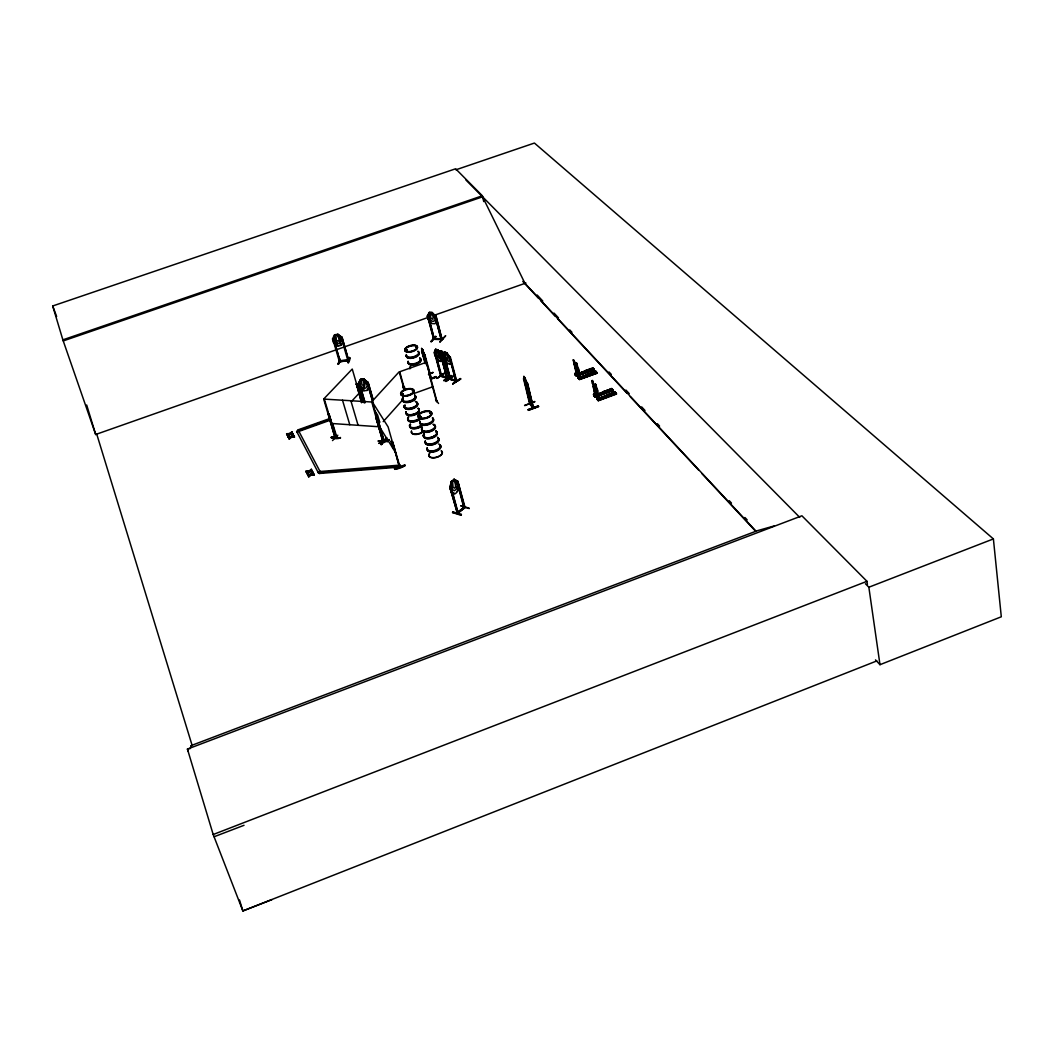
<?xml version="1.0" encoding="UTF-8"?>
<svg xmlns="http://www.w3.org/2000/svg" width="1054" height="1054" viewBox="0 0 1054 1054"><rect width="100%" height="100%" fill="white"/><g stroke="black" fill="none" stroke-linecap="round" stroke-linejoin="round"><path stroke-width="1.5" d="M364.117 402.76L358.373 383.353L360.534 379.282L363.841 379.111L368.215 382.628L363.867 379.005L363.814 390.77L367.161 390.441L369.335 386.383M608.922 395.21L607.684 395.896M605.839 391.956L604.258 392.141M589.832 374.513L588.488 374.341M586.854 370.942L585.457 371.364M576.433 373.432C575.405 374.117 574.707 372.062 577.328 374.565L575.747 366.858L577.197 374.618L573.863 363.327M335.831 335.185L336.186 340.139L338.663 341.232L339.322 339.651M580.925 377.503L581.162 378.584L579.45 376.528M445.17 358.492L448.767 361.746L449.663 359.954C449.491 353.169 441.6 347.359 445.183 358.518L444.301 360.31L442.812 359.822C440.691 358.834 437.305 348.531 442.245 351.588L445.486 356.081L446.553 359.888L445.262 362.958L442.97 362.115L439.676 357.649L438.754 353.775M596.722 395.158L596.959 396.251L595.115 393.972M452.561 512.587L461.072 515.274L461.362 514.392M452.812 511.809L461.323 514.431M461.415 514.892L452.864 512.284M335.818 437.476L336.081 438.385L329.006 413.972L328.189 413.919L335.225 438.293L323.697 399.071L372.365 402.048L384.183 442.403L384.367 441.758M335.383 438.306L336.226 438.332L329.006 413.972M436.738 378.373L444.472 373.169L437.028 378.36M447.278 377.582C446.106 376.199 447.884 378.729 446.817 378.294L440.506 354.368M376.858 416.356L383.682 441.85C383.603 439.953 382.734 439.729 383.432 440.717M383.906 441.442L384.473 441.824M523.574 379.084L523.891 376.436L526.526 382.655M449.531 357.227L456.448 381.443L449.61 379.137L456.738 381.245L450.387 357.227L449.505 357.201M524.615 382.945L527.843 389.875L528.225 387.345M332.497 440.585L337.82 435.21M336.028 437.713L336.806 437.002L332.708 423.761M363.867 379.005C358.94 377.385 359.809 383.419 360.89 386.172L363.696 388.267L365.843 388.096L367.306 385.659L363.801 379.176M573.297 359.875L574.14 360.969M435.394 336.648L430.862 341.654L435.882 336.687M435.697 336.252L431.336 341.667M435.776 336.608L431.205 341.601M576.459 362.879L576.894 363.34M576.643 366.239L576.433 363.538M576.828 365.909L576.907 367.701M579.384 376.739L580.148 377.925L578.488 368.386M578.896 376.449C577.816 378.544 578.527 373.788 578.448 378.109M338.334 363.828L339.625 359.401L338.031 364.262M338.413 364.183L339.981 358.913L338.532 364.249M592.374 383.669L592.137 380.692M592.559 383.34L594.904 394.525M437.041 401.534L436.699 400.48M594.351 387.727L595.932 395.579L593.086 381.917L594.403 387.45M594.219 394.17L595.141 394.367M595.47 387.108L595.233 384.117M595.655 386.778L595.484 387.516M599.028 399.044L597.539 389.927L595.365 383.854M597.249 397.635L598.066 400.072L596.604 397.832L598.567 397.266L596.709 397.951L597.262 399.571L613.929 393.406M599.173 398.992L597.447 397.621M430.177 413.537L431.046 413.089L430.045 413.524M430.743 413.194L430.203 412.773M419.676 416.422L420.796 416.778L420.059 416.462M420.875 417.147L420.467 416.29M419.044 417.173L420.533 416.251M420.796 417.028C420.111 418.174 418.24 416.225 419.597 417.516M594.983 394.446L595.932 395.579M413.023 390.744L412.206 390.705M413.247 390.547L412.575 390.52M416.277 347.372L416.383 346.621L415.724 347.306M416.001 347.398L416.185 347.003M401.653 394.723L402.971 393.88M402.549 393.748L403.208 394.42L402.364 393.946M403.01 393.748L403.181 394.697L401.666 394.486M401.903 394.433L403.089 394.196M406.528 350.521L406.66 349.928M405.922 350.89L407.2 350.086L406.146 350.033M406.844 349.875L407.463 350.574M530.215 403.577L533.337 407.173M533.232 408.32L526.763 382.721L533.232 408.32L529.609 403.853M457.41 491.572C460.98 473.602 458.595 501.744 451.033 491.612L449.913 487.462L451.389 481.243L450.098 487.449L451.112 486.974L458.174 513.1L457.541 513.601L449.913 487.462L457.462 513.575L457.331 512.573C474.893 498.634 453.26 516.17 457.699 511.915M439.281 355.514L438.925 356.753L437.067 354.79L436.567 350.047M443.76 356.977L443.391 358.202L441.534 356.252M423.629 353.67L422.72 349.809L430.809 378.333M424.788 354.447L431.468 378.663L430.994 377.358M399.809 466.263L399.018 465.921L400.059 467.172L392.589 441.718L399.558 467.33L388.109 426.896L372.589 402.338M341.127 337.359L347.925 360.639L347.543 359.625M339.111 360.903L348.611 359.467L347.754 359.572M349.454 357.477L347.899 362.339L348.571 362.734C351.562 356.898 349.072 355.066 347.965 362.339M348.044 362.813L349.664 357.873M342.049 337.333L337.833 334.276L342.076 337.504L348.676 360.521L342.049 337.333L341.048 337.688M341.022 345.317L337.82 345.712L333.538 342.655L332.471 338.94L334.592 334.777L337.833 334.276L341.022 345.317L343.156 341.114M337.833 345.659L333.551 342.603M339.322 360.811L339.428 361.891L348.663 360.508M339.981 360.745L339.243 361.061M338.848 338.031L336.885 335.014M383.946 441.889L384.631 442.193M593.178 368.637L575.089 374.723L574.97 373.577L576.775 372.918L578.053 374.947M591.61 368.992L575.247 374.895L591.729 369.203M576.064 375.171L575.563 373.287L576.551 376.278L594.285 369.77L593.876 369.15L576.143 375.659L594.166 369.559M574.97 373.577L576.143 375.659M333.367 338.597L340.244 361.799L333.565 338.637L332.642 338.94L333.407 338.848M576.419 376.041L594.272 369.77M581.017 378.254L579.621 376.107L577.816 376.765L578.079 377.978L595.8 371.311L596.208 371.943M596.063 371.575L578.159 378.175L594.614 372.26M579.094 378.966L597.302 373.05L579.502 379.598L579.094 378.966L597.038 372.773M593.955 371.759C597.75 375.29 591.347 370.929 595.76 371.1L597.131 372.708L579.397 379.374L579.12 378.175M591.004 368.702L592.835 368.175M593.784 395.606L593.521 394.38L595.365 393.695L596.801 395.909M593.876 395.803L612.282 389.413L593.745 395.461M595.26 397.292L613.415 390.586L612.98 389.94L594.799 396.778L613.296 390.362L611.807 388.557C607.288 388.399 613.929 392.892 609.976 389.229M595.062 397.055L594.772 395.724M596.867 399.071L615.009 392.207L616.406 393.669L598.25 400.546M597.091 399.216L613.81 393.195M597.895 400.243L616.142 393.379L616.577 394.025L598.343 400.744L597.868 399.202M598.079 400.454L616.353 393.458L598.105 400.48L596.841 398.926M593.692 395.593L611.807 388.557M612.124 389.058L593.955 395.882M434.301 352.339L435.645 349.203L437.95 349.941L441.231 354.5L442.232 358.32L440.875 361.43L438.583 360.679C437.7 359.44 431.969 352.418 435.368 352.379M387.78 441.731C382.194 440.453 368.821 441.191 387.701 441.257M439.676 357.649C438.424 355.83 438.214 348.387 442.337 351.535L444.432 355.659M438.754 353.894L440.085 350.811M597.144 399.361L615.141 392.549M440.901 361.272L442.061 358.32M447.502 363.577L444.221 359.019L443.207 355.198L444.577 352.062M445.21 362.853L446.553 359.783M449.821 364.355L451.125 361.166L449.847 364.183M400.072 465.104L399.571 466.316L319.125 472.706L319.375 473.483L399.795 467.093L400.072 465.104L319.705 471.52L319.125 472.706M340.442 437.897L331.391 436.883M340.231 438.148C320.561 435.526 338.69 440.835 340.363 437.423M331.272 437.568L340.508 437.924M464.84 506.513C461.876 507.211 467.357 506.552 463.944 508.041L456.909 481.599M458.174 513.034L457.449 512.02L458.068 512.27M319.375 473.483L319.705 471.52M440.704 357.056L439.821 358.847L436.251 355.606L435.645 349.203M608.066 395.909C605.931 394.354 610.977 395.342 607.829 395.737M436.975 320.1L435.065 323.697L432.14 323.591L428.346 319.744L427.371 316.055L429.268 312.432L432.206 312.524L436.013 316.384M427.423 316.134L429.347 312.537L429.571 318.967L432.048 321.22L433.932 321.286L435.223 319.151L432.206 312.524L429.268 312.432M367.082 390.349L369.308 386.449M359.295 383.089L358.492 383.379L360.613 379.374M383.076 441.428L383.643 440.77M368.109 382.668L367.108 382.444L372.8 402.101M362.866 379.756L364.895 382.931L364.71 386.172L362.168 384.855L361.68 383.182L361.786 379.848L362.892 379.69M358.452 383.445L359.48 383.129L365.092 402.509M336.45 436.237L336.028 436.672M336.793 437.054L336.042 436.198M455.789 381.258L455.947 380.138M455.46 380.323L456.501 380.375L455.723 380.151M443.747 355.119L450.559 379.163M440.73 376.225L441.415 376.383M189.786 748.841L192.078 745.231L96.718 434.064L95.664 434.432L62.871 339.849L52.7 305.976L455.618 168.785L482.35 195.767L483.733 201.564M420.559 416.778L420.098 417.213M421.033 416.752L420.296 417.226M573.31 359.73L574.18 360.626M573.745 362.695L573.442 360.033M573.982 362.497L573.956 364.434M381.126 444.195C397.793 424.446 370.758 457.858 386.172 438.319M386.37 438.741L381.245 444.564M457.212 513.403L465.091 507.541L457.844 481.309L454.116 479.333M464.985 507.593L457.462 513.575M403.853 390.243A6.864 3.202 -15.4 0 1 413.998 390.797A6.864 3.202 -15.4 0 1 404.156 395.869A6.864 3.202 -15.4 0 1 403.853 390.243L403.353 386.62L404.525 389.756M402.905 387.121L403.669 386.647M375.685 417.279L376.713 417.12L375.685 417.279L383.458 441.863M383.195 421.666L402.733 399.809M441.165 338.795C418.082 337.991 460.703 339.52 433.695 339.085M441.903 338.558L440.941 338.729L441.165 339.599L434.986 316.081L441.323 339.599M439.94 342.023C452.996 328.229 439.689 341.272 440.045 341.97M434.419 338.294L433.313 338.426L434.261 338.466M361.417 402.588L356.515 383.696L362.168 402.101M356.054 384.196L356.819 383.722M436.119 316.187L435.091 316.384L436.119 316.187L442.127 339.612L433.537 339.296M351.483 401.442L359.243 393.102M427.318 316.108L428.438 315.936L434.353 339.309M428.438 315.936L427.502 316.081L433.681 339.296M533.324 407.239L529.859 403.708M529.635 403.972L523.64 378.966M530.32 404.183L524.378 379.321L523.522 379.005M578.211 376.252L578.343 377.003M605.681 392.18L604.364 392.207M428.57 374.13L428.78 375.013L428.609 374.078M407.331 413.682L407.358 414.406M461.099 505.709L469.135 508.186M452.561 512.6L452.851 511.717M597.038 397.332L597.697 399.677L597.46 398.175M464.129 507.119L464.735 506.658L464.603 507.475L457.844 481.309L457.054 481.981L457.673 481.388M450.414 487.528L451.112 486.974M454.129 479.188L451.468 481.309L452.14 489.53L454.498 490.663L456.198 489.319L457.238 485.499L456.408 482.389L454.024 479.293L457.779 481.414M452.469 481.164C454.775 479.109 456.158 485.934 455.209 487.488L454.366 488.16L453.062 487.238L452.574 481.204M306.767 472.838L307.136 473.733L309.481 471.942L312.577 471.77L312.221 470.888L306.095 471.731L308.624 471.428L306.925 473.351L308.624 471.428M307.742 474.722L310.416 475.077L307.9 475.235L307.544 474.353L310.706 474.181L313.012 472.403L313.381 473.299L311.549 474.682L313.222 472.798M313.183 472.917L308.598 476.368L310.416 475.077M310.258 474.563L308.387 475.986L308.756 476.882L311.101 475.077L314.211 474.906L313.868 474.023L311.391 474.181M308.782 471.942L306.279 472.1L305.937 471.217L309.072 471.046L311.391 469.28L311.747 470.176L309.929 471.56M309.771 471.046L311.747 470.176M287.571 435.592L289.837 433.905L292.801 433.721M289.336 434.406L287.386 435.236L287.729 436.092L289.995 434.406L292.959 434.222L292.63 433.378L290.272 433.55L292.788 433.879M288.282 436.975L290.838 437.305L288.427 437.463L288.098 436.633L291.115 436.448L293.355 434.775L293.697 435.631L291.932 436.936L293.697 435.631M291.339 436.804L289.218 438.991L291.497 437.291L294.474 437.107L294.145 436.277L291.774 436.435M291.273 436.936L293.355 434.775M286.609 433.747L286.938 434.577L286.609 433.747L289.613 433.55L291.853 431.903L292.195 432.746L290.43 434.037M292.011 432.39L289.613 433.55M290.838 437.305L289.033 438.635L290.68 436.804M290.272 433.55L292.037 432.259M455.526 380.56L450.466 378.597M460.269 378.478C437.12 394.13 476.54 368.795 452.812 383.814M460.703 378.992L452.891 383.775M445.816 381.008L453.365 376.12L445.974 381.482M445.868 381.39L453.128 376.436M451.389 375.935L443.879 380.797L451.718 375.988M451.31 375.501L443.787 380.323M437.002 378.399L444.248 373.485M445.262 362.958L442.97 362.115L439.768 357.596M438.675 360.534L440.875 361.43M339.362 361.733L348.848 360.297L348.479 359.467M440.875 351.588L443.984 355.369M435.315 356.133L438.662 360.626M443.207 355.198L449.715 379.203M442.258 351.496L445.486 356.081L445.434 352.958L446.264 353.143M434.749 352.181C433.721 347.477 440.177 349.77 439.953 354.197M436.962 401.561L424.34 354.473M430.704 413.089L430.032 412.984M585.655 370.968L586.604 370.81M589.542 374.539L588.29 374.381L589.357 374.618M433.813 339.045L427.661 315.91M876.809 660.924L242.868 910.946L213.198 834.518L187.428 749.091L801.896 515.788L866.968 581.307L867.429 584.522M875.505 659.883L879.985 664.692L1001.3 616.788L993.395 538.923L534.418 143.054L455.868 169.813M271.972 899.615L242.868 910.946L239.522 900.011M213.198 834.518L866.968 581.307M865.4 583.732L868.852 587.223L993.395 538.923M214.081 836.757L244.027 825.295M190.695 745.758L757.299 530.715L774.347 525.893M592.677 383.208L592.177 380.942M593.218 386.304L595.023 394.604M596.195 385.342L595.629 384.236M596.3 389.743L598.119 398.056L595.721 387.977M597.592 391.126L597.249 389.4M594.179 395.751L593.784 393.932L594.706 394.512M593.521 394.38L593.81 395.355L595.655 394.67M603.441 391.64C607.367 395.316 600.754 390.81 605.273 390.968L606.656 392.431M606.906 390.362C610.846 394.038 604.232 389.532 608.751 389.69L610.121 391.139M606.603 395.316L608.408 394.407L609.844 396.093L608.408 394.407M610.095 394.025L611.887 393.129L613.323 394.815L611.887 393.129M613.125 392.668C617.104 396.357 610.411 391.838 614.956 391.983L616.353 393.458M598.29 398.504L615.049 392.338M438.556 403.484L435.513 399.202M579.41 376.937L577.236 368.241M578.567 370.191L580.293 377.872M576.327 373.683L574.522 365.54M575.471 375.145L575.089 374.539L576.96 373.762M584.614 371.034L586.367 370.165L587.724 371.772L586.367 370.165M588.013 369.796L589.753 368.926L591.123 370.521L589.753 368.926M575.049 374.671L592.796 368.044L594.113 369.427L576.274 375.988M594.733 372.47L578.409 378.439L578.04 377.833L579.911 377.068M587.539 374.104C591.32 377.648 584.944 373.274 589.344 373.445L590.675 374.855M590.951 372.866C594.733 376.397 588.343 372.022 592.756 372.194L594.074 373.603M579.344 379.427L597.275 373.037M394.486 468.661L404.894 464.854C406.238 466.527 394.262 470.387 394.525 468.74M394.789 469.386L405.197 465.604M436.237 400.625L436.619 401.693L429.953 377.319M573.85 362.55L573.481 360.284M575.629 366.225L574.351 361.193L575.655 366.621M404.275 386.475L405.237 389.73M389.189 439.979L378.887 443.378L389.045 439.478M378.9 443.418L389.137 439.821M425.197 363.696L421.6 350.995L425.658 361.232L425.724 358.663L425.618 361.114M424.736 359.77L425.724 361.074M377.187 417.832L384.275 442.403M527.922 389.703L528.067 387.292M320.139 471.375L318.137 472.1L318.374 472.864L320.376 472.139L298.111 429.834L330.152 418.398M534.694 401.469L524.76 405.619M524.563 405.368L534.76 401.851M538.357 405.988L528.225 409.571L528.555 410.335L538.634 406.62L538.331 405.909L528.252 409.611M422.733 349.888L421.692 348.479L422.127 351.72M422.628 352.365L422.193 349.506M421.745 351.035L421.692 348.479M424.749 354.934L422.614 349.849L425.658 361.232M428.846 373.946L432.97 372.457L428.938 374.302M428.82 374.196L432.957 372.47M430.48 378.478L436 376.541L436.277 377.227M430.612 378.979L436.119 376.95M430.783 379.203L436.277 377.2M523.812 376.594L524.879 382.773L527.026 387.055L526.789 382.8M530.36 404.222L524.444 377.543M524.325 377.582L525.103 377.912L523.891 376.436M526.802 382.852L527.58 383.208L533.574 408.188L530.004 403.774L524.049 378.926M302.92 428.938L298.335 430.572L298.111 429.834M305.963 427.858L328.848 419.676M330.851 419.979L296.872 432.127L296.635 431.389L330.64 419.242M413.827 393.55L432.957 386.699M426.409 362.273L399.716 371.759L404.776 390.072M86.678 404.986L95.69 434.485L428.767 317.214M433.418 315.581L525.933 283.025M95.69 434.485L96.731 434.116M62.871 339.849L482.35 195.767M63.266 340.903L482.6 196.821L524.958 283.368L756.021 531.203M420.085 416.62L419.308 416.883M420.23 416.949L419.703 416.989M420.362 417.252L419.136 417.173M469.254 508.581L460.796 505.946M447.08 378.043L442.759 361.614M450.018 378.505L450.242 379.374M449.939 378.992L445.236 361.035M336.186 437.621L332.392 423.734M335.818 335.238L336.858 335.067M341.088 337.399L341.997 337.491M341.035 345.264L337.794 345.817L334.592 334.777L334.131 338.769L334.948 341.522L337.688 343.367L339.77 343.037L341.206 340.547L337.781 334.434M347.622 359.796L347.741 360.626M367.161 382.747L368.096 382.615L373.248 400.546M328.15 471.639L331.43 471.375M341.272 470.598L344.553 470.334M354.381 469.544L357.662 469.293M367.503 468.503L370.784 468.239M380.626 467.462L383.906 467.199M393.735 466.421L398.662 466.026M434.037 338.505L434.393 339.335L428.095 316.147M442.034 339.638L435.961 316.358M286.78 434.09L289.178 433.919M291.932 436.936L294.29 436.764M288.256 437.133L294.316 436.619M311.549 474.682L314.026 474.537L307.715 474.867M335.238 437.147L336.397 438.108M404.301 390.059L399.229 371.746L371.733 401.785L382.826 441.824M383.05 441.56L375.87 417.068M367.214 382.444L372.457 400.415M533.219 407.74L527.25 382.813M328.018 414.117L328.822 414.169M331.075 423.444L379.493 426.791M387.688 441.336L378.636 441.112M449.953 378.491L450.045 378.544M456.356 381.469L449.768 357.029M451.204 491.546L454.775 493.562M444.498 352.115L446.896 352.892M436.488 350.099L438.846 353.841M449.412 356.95L455.75 381.284M447.502 363.498L449.9 364.289M441.573 375.632L446.843 377.411L441.323 375.791M450.203 378.768L456 380.573M447.7 378.228L441.059 376.014L435.17 353.762M447.436 378.426L440.796 376.186L434.393 352.286M440.388 354.039L447.278 378.452M447.7 378.175L442.983 360.323M441.415 375.303L440.506 375.29L441.481 376.41M465.894 179.944L799.722 517.356M592.743 367.833L594.074 369.216M590.951 368.492L592.269 369.875M587.961 369.585L589.278 370.968M610.042 393.801L611.439 395.276M584.575 370.824L585.879 372.22M606.564 395.092L607.947 396.567M537.171 295.041L542.784 301.062M554.009 313.078L558.501 317.886M569.74 329.915L571.979 332.326M609.041 371.996L611.294 374.407M625.892 390.033L629.264 393.643M641.622 406.87L644.982 410.48M657.34 423.708L659.58 426.106M729.223 500.663L731.463 503.061M744.941 517.501L747.194 519.899M522.784 281.392L538.462 298.203M540.702 300.614L555.26 316.24M557.5 318.637L626.919 393.129M630.279 396.739L698.591 470.031M701.951 473.641L755.692 531.321M599.831 398.636L600.069 399.716L598.751 398.135M575.155 374.433L576.248 375.606M578.106 377.727L579.357 379.242M594.351 395.698L593.942 393.867M593.81 395.355L595.115 396.923M527.962 389.835L524.589 382.931M592.532 380.547L592.045 380.995M592.269 380.428L592.954 381.97M446.817 352.866L450.203 357.398M437.858 349.994L441.073 354.566L440.954 351.535M435.078 352.523L441.257 376.41M594.97 396.594L594.746 394.38M445.987 357.675L447.858 359.638L447.805 356.726L446.185 353.195M375.119 411.126L377.661 415.157L379.743 422.39L377.2 418.346M392.997 444.445L390.915 441.125L392.997 448.424M379.703 427.081L395.303 452.14M296.635 431.389L318.374 472.864M313.868 474.023L314.211 474.906M288.875 438.135L289.218 438.991M592.519 380.81L592.875 381.68M576.749 363.393L578.606 369.901M405.065 465.367L394.618 469.083M615.272 392.496L614.956 391.983M596.169 389.796L595.629 387.464M577.342 368.874L576.801 366.581M422.891 354.552L424.828 358.558L421.587 348.505L425.381 362.352M524.997 377.951L527.263 383.353M187.428 749.091L188.258 751.252M423.076 354.039L424.13 356.371L424.077 355.33M525.182 382.259L526.328 384.75L524.721 378.057M52.7 305.976L56.639 316.49M288.098 436.633L288.427 437.463M287.386 435.236L287.729 436.092M294.145 436.277L294.474 437.107M292.63 433.378L292.959 434.222M291.853 431.903L292.195 432.746M291.115 436.448L291.497 437.291M298.559 430.704L298.796 431.442M310.706 474.181L311.101 475.077M309.481 471.942L309.072 471.046M308.387 475.986L308.756 476.882M307.544 474.353L307.9 475.235M307.136 473.733L311.391 469.28M305.937 471.217L306.279 472.1M313.012 472.403L313.381 473.299M312.221 470.888L312.577 471.77M328.295 412.246L324.145 398.544L352.247 369.045L361.865 402.088M342.51 400.217L349.783 424.736M332.708 338.769L339.48 361.917L339.059 361.061M350.863 400.731L358.096 425.315M365 402.694L359.216 383.366M358.597 383.195L364.223 402.575M356.357 384.209L361.72 402.602M368.189 382.431L373.34 400.349M377.279 417.292L384.631 442.272M403.221 387.147L404.09 390.257M450.677 486.474L457.871 512.916M457.344 482.073L464.313 508.133L463.813 506.961M422.074 351.39L425.539 363.577M436.633 357.148L441.745 376.238M445.855 361.232L450.625 379.216M575.273 372.958L575.51 374.802M596.88 397.398L597.275 399.216M598.461 397.147L598.698 398.241M868.852 587.223L879.985 664.692M416.725 402.918A6.825 3.228 -15.4 0 1 415.474 407.397A6.825 3.228 -15.4 0 1 406.949 409.308A6.825 3.228 -15.4 0 1 405.263 405.474M418.174 408.241A6.798 3.228 -15.4 0 1 413.576 414.235A6.798 3.228 -15.4 0 1 406.133 411.732M416.686 402.483A6.917 3.267 -15.4 0 1 415.421 407.028A6.917 3.267 -15.4 0 1 406.778 408.965A6.917 3.267 -15.4 0 1 405.079 405.079M414.841 396.067A6.838 3.215 -15.4 0 1 413.59 400.546A6.838 3.215 -15.4 0 1 405.039 402.457A6.838 3.215 -15.4 0 1 403.366 398.649M414.815 395.632A6.93 3.254 -15.4 0 1 413.537 400.164A6.93 3.254 -15.4 0 1 404.868 402.101A6.93 3.254 -15.4 0 1 403.168 398.241M414.723 395.276A6.93 3.254 -15.4 0 1 413.445 399.809A6.93 3.254 -15.4 0 1 404.776 401.758A6.93 3.254 -15.4 0 1 403.076 397.885M414.525 394.921A6.838 3.202 -15.4 0 1 413.273 399.387A6.838 3.202 -15.4 0 1 404.723 401.31A6.838 3.202 -15.4 0 1 403.05 397.49M418.293 408.623A6.825 3.241 -15.4 0 1 413.695 414.63A6.825 3.241 -15.4 0 1 406.212 412.114M415.487 401.679A6.917 3.267 -15.4 0 1 416.475 405.777A6.917 3.267 -15.4 0 1 408.175 408.741A6.917 3.267 -15.4 0 1 404.341 405.671M415.316 401.324A6.825 3.228 -15.4 0 1 416.29 405.368A6.825 3.228 -15.4 0 1 408.109 408.293A6.825 3.228 -15.4 0 1 404.314 405.276M418.227 408.385A6.825 3.241 -15.4 0 1 413.629 414.393A6.825 3.241 -15.4 0 1 406.146 411.877M421.218 426.501A6.772 3.267 -15.4 0 1 412.562 428.728A6.772 3.267 -15.4 0 1 410.638 424.788M423.668 430.849A6.759 3.281 -15.4 0 1 415.539 434.09A6.759 3.281 -15.4 0 1 411.495 430.994M421.178 426.132A6.877 3.32 -15.4 0 1 412.391 428.385A6.877 3.32 -15.4 0 1 410.441 424.393M421.086 425.776A6.877 3.32 -15.4 0 1 412.298 428.029A6.877 3.32 -15.4 0 1 410.349 424.051M419.321 419.347A6.891 3.294 -15.4 0 1 410.52 421.613A6.891 3.294 -15.4 0 1 408.57 417.647M419.215 419.005A6.891 3.294 -15.4 0 1 410.414 421.257A6.891 3.294 -15.4 0 1 408.478 417.292M419.044 418.583A6.798 3.254 -15.4 0 1 410.362 420.823A6.798 3.254 -15.4 0 1 408.438 416.91M422.786 432.166A6.772 3.294 -15.4 0 1 414.854 434.472A6.772 3.294 -15.4 0 1 411.574 431.376M420.915 425.368A6.785 3.267 -15.4 0 1 412.97 427.674A6.785 3.267 -15.4 0 1 409.703 424.604M420.375 418.807A6.798 3.254 -15.4 0 1 412.193 422.048A6.798 3.254 -15.4 0 1 408.135 418.991M418.372 408.886A6.811 3.241 -15.4 0 1 413.761 414.894A6.811 3.241 -15.4 0 1 406.291 412.377M419.149 409.901A6.785 3.241 -15.4 0 1 413.866 415.25A6.785 3.241 -15.4 0 1 406.225 413.642M436.027 431.389A6.996 3.425 -15.3 0 1 434.828 436.119A6.996 3.425 -15.3 0 1 426.066 438.056A6.996 3.425 -15.3 0 1 424.261 433.998A6.97 3.412 -15.3 0 0 426.079 438.029A6.97 3.412 -15.3 0 0 434.801 436.092A6.97 3.412 -15.3 0 0 436 431.389M434.446 425.579A6.996 3.399 -15.3 0 1 429.795 431.837A6.996 3.399 -15.3 0 1 422.048 429.176M435.908 431.007A6.97 3.399 -15.3 0 1 434.696 435.71A6.97 3.399 -15.3 0 1 425.974 437.647A6.97 3.399 -15.3 0 1 424.169 433.616M433.168 424.301A7.101 3.439 -15.3 0 1 433.905 428.912A7.101 3.439 -15.3 0 1 424.696 431.587A7.101 3.439 -15.3 0 1 422.377 427.423M434.129 424.406A6.996 3.399 -15.3 0 1 432.917 429.11A6.996 3.399 -15.3 0 1 424.156 431.06A6.996 3.399 -15.3 0 1 422.351 427.028M432.983 418.095A7.022 3.386 -15.3 0 1 426.672 423.892A7.022 3.386 -15.3 0 1 419.808 421.033M433.273 424.657A7.101 3.452 -15.3 0 1 434.353 428.952A7.101 3.452 -15.3 0 1 425.856 432.021A7.101 3.452 -15.3 0 1 421.85 428.78M432.522 418.148A7.114 3.425 -15.3 0 1 427.792 424.472A7.114 3.425 -15.3 0 1 419.927 421.811M432.43 417.792A7.114 3.425 -15.3 0 1 427.687 424.116A7.114 3.425 -15.3 0 1 419.835 421.442M432.562 418.596A7.009 3.386 -15.3 0 1 428.754 424.551A7.009 3.386 -15.3 0 1 419.953 423.141M435.961 431.152A6.996 3.425 -15.3 0 1 434.762 435.869A6.996 3.425 -15.3 0 1 426 437.818A6.996 3.425 -15.3 0 1 424.195 433.761M436.106 431.653A6.996 3.425 -15.3 0 1 434.894 436.382A6.996 3.425 -15.3 0 1 426.132 438.332A6.996 3.425 -15.3 0 1 424.327 434.274M441.349 451.033A6.956 3.465 -15.3 0 1 440.177 455.802A6.956 3.465 -15.3 0 1 431.468 457.726A6.956 3.465 -15.3 0 1 429.65 453.615M439.781 445.289A6.956 3.452 -15.3 0 1 435.183 451.599A6.956 3.452 -15.3 0 1 427.463 448.872M441.283 450.796A6.956 3.465 -15.3 0 1 440.111 455.565A6.956 3.465 -15.3 0 1 431.402 457.489A6.956 3.465 -15.3 0 1 429.584 453.378M436.185 432.035A6.97 3.412 -15.3 0 1 434.986 436.738A6.97 3.412 -15.3 0 1 426.251 438.675A6.97 3.412 -15.3 0 1 424.459 434.643M437.608 437.239A6.97 3.425 -15.3 0 1 432.983 443.523A6.97 3.425 -15.3 0 1 425.249 440.822M439.755 444.854A7.049 3.491 -15.3 0 1 435.091 451.244A7.049 3.491 -15.3 0 1 427.265 448.477M440.414 445.196A7.049 3.491 -15.3 0 1 434.103 451.112A7.049 3.491 -15.3 0 1 427.16 448.121M438.517 444.011A7.049 3.491 -15.3 0 1 439.663 444.498M440.216 444.828A6.956 3.439 -15.3 0 1 433.984 450.664A6.956 3.439 -15.3 0 1 427.147 447.713M437.924 438.398A6.97 3.425 -15.3 0 1 433.299 444.696A6.97 3.425 -15.3 0 1 425.566 441.982M437.884 437.963A7.075 3.478 -15.3 0 1 433.207 444.34A7.075 3.478 -15.3 0 1 425.368 441.586M437.792 437.608A7.075 3.478 -15.3 0 1 433.115 443.971A7.075 3.478 -15.3 0 1 425.276 441.231M409.861 368.729A6.495 2.964 -15.2 0 1 410.625 367.029M420.059 358.966A6.535 2.964 -15.2 0 1 415.658 364.513A6.535 2.964 -15.2 0 1 408.478 362.312M409.756 368.307A6.482 2.964 -15.2 0 1 410.52 366.608M417.964 351.206A6.548 2.951 -15.2 0 1 413.537 356.739A6.548 2.951 -15.2 0 1 406.357 354.552M420.032 358.544A6.627 3.004 -15.2 0 1 415.566 364.17A6.627 3.004 -15.2 0 1 408.28 361.944M419.94 358.202A6.627 3.004 -15.2 0 1 415.474 363.828A6.627 3.004 -15.2 0 1 408.188 361.601M419.755 357.859A6.535 2.964 -15.2 0 1 415.355 363.406A6.535 2.964 -15.2 0 1 408.175 361.206M418.952 352.892A6.548 2.951 -15.2 0 1 413.01 358.07A6.548 2.951 -15.2 0 1 406.66 355.672M418.24 351.891A6.64 2.991 -15.2 0 1 413.748 357.504A6.64 2.991 -15.2 0 1 406.475 355.29M418.148 351.549A6.64 2.991 -15.2 0 1 413.655 357.161A6.64 2.991 -15.2 0 1 406.37 354.948M409.742 368.478A6.535 2.978 -15.2 0 1 410.52 366.766M410.059 368.136A6.535 2.978 -15.2 0 1 410.652 367.266M410.19 368.465A6.482 2.964 -15.2 0 1 410.783 367.596M430.348 313.091L430.691 317.86L432.93 319.362L433.089 316.319L430.401 313.038M443.286 354.302L442.799 356.687L444.828 360.086L442.548 357.108L441.547 359.006L442.021 356.45L440.058 353.169L442.285 356.002L442.667 354.039L443.286 354.302M363.867 390.599L359.48 387.161L363.867 390.599M538.449 406.33L528.37 410.046L538.449 406.33M404.104 395.672A6.864 3.202 -15.4 0 0 413.945 390.599A6.864 3.202 -15.4 0 0 403.801 390.033A6.864 3.202 -15.4 0 0 404.104 395.672M404.275 396.225A6.838 3.188 -15.4 0 0 414.077 391.179A6.838 3.188 -15.4 0 0 403.972 390.612A6.838 3.188 -15.4 0 0 404.275 396.225M421.64 418.333A7.035 3.373 -15.3 0 0 431.705 413.063A7.035 3.373 -15.3 0 0 421.218 412.417A7.035 3.373 -15.3 0 0 421.64 418.333M421.811 418.899A7.009 3.36 -15.3 0 0 431.837 413.655A7.009 3.36 -15.3 0 0 421.389 413.01A7.009 3.36 -15.3 0 0 421.811 418.899M421.692 418.543A7.035 3.373 -15.3 0 0 431.758 413.273A7.035 3.373 -15.3 0 0 421.284 412.628A7.035 3.373 -15.3 0 0 421.692 418.543M407.99 351.68A6.574 2.938 -15.2 0 0 417.424 346.911A6.574 2.938 -15.2 0 0 407.674 346.516A6.574 2.938 -15.2 0 0 407.99 351.68M408.148 352.22A6.548 2.925 -15.2 0 0 417.542 347.477A6.548 2.925 -15.2 0 0 407.845 347.069A6.548 2.925 -15.2 0 0 408.148 352.22M408.056 351.904A6.574 2.938 -15.2 0 0 417.476 347.135A6.574 2.938 -15.2 0 0 407.74 346.74A6.574 2.938 -15.2 0 0 408.056 351.904"/></g></svg>
